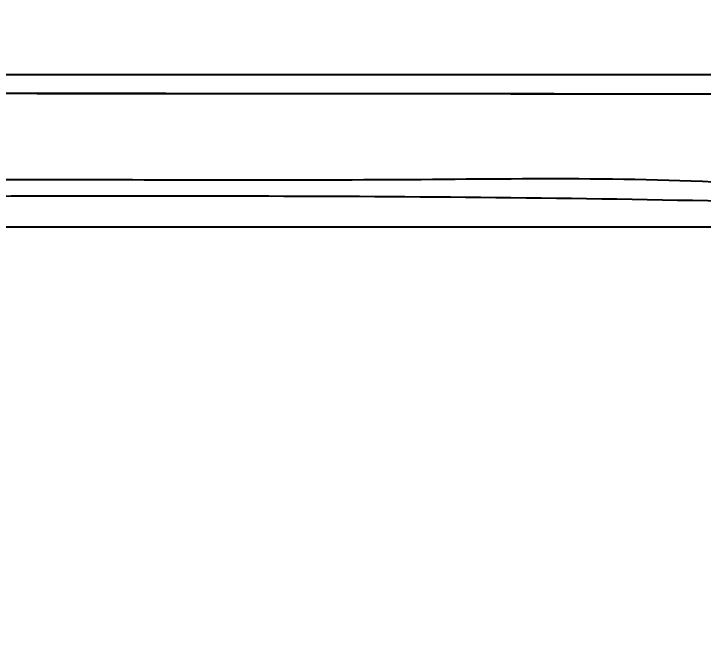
# Model space of a CAD drawing. Header units: millimetres. Extents: x 4086 to 8300, y 123 to 1549.
# Drawn here: x 6912.55 to 6922.77, y 488.62 to 498.13 of the extents above; entities that cross this region are included whole.
import ezdxf
from ezdxf import colors
from ezdxf.entities.mleader import LeaderData, LeaderLine
from ezdxf.math import Vec2, Vec3

# ---------------------------------------------------------------- set-up
doc = ezdxf.new("R2010")
doc.units = ezdxf.units.MM
doc.layers.add('外形图', color=7, linetype='Continuous')
doc.layers.add('多重引线', color=7, linetype='Continuous')
doc.styles.add('思源黑', font='SourceHanSansCN-Normal.ttf')

msp = doc.modelspace()

# ---------------------------------------------------------------- linework, layer by layer
at = {"layer": '外形图'}
msp.add_line((6892.0119, 494.9763), (6926.4507, 494.9763), dxfattribs=at)
msp.add_arc((6928.8363, 19866.1703), 19369.2232, 269.86413217, 269.98495875, dxfattribs=at)
for points in [[(6923.7516, 497.2262), (6913.3907, 497.2309), (6903.0299, 497.2263), (6892.669, 497.2263)], [(6923.7515, 496.9382), (6910.1222, 496.9587), (6896.4928, 496.9567), (6882.8634, 496.9876)]]:
    msp.add_open_spline(points, degree=3, dxfattribs=at)
for points, knots in [([(6895.0275, 495.6779), (6898.3583, 495.6779), (6904.3303, 495.6746), (6912.1304, 495.6863), (6918.372, 495.6587), (6921.9803, 495.7217), (6923.7519, 495.5972)], [0, 0, 0, 0, 0.3478694, 0.6237322, 0.8145253, 1, 1, 1, 1]), ([(6895.0273, 495.4283), (6899.8106, 495.428), (6909.3781, 495.4079), (6918.948, 495.4624), (6923.7313, 495.3439)], [0, 0, 0, 0, 0.4999262, 1, 1, 1, 1])]:
    msp.add_open_spline(points, degree=3, knots=knots, dxfattribs=at)

# ---------------------------------------------------------------- leaders
at = {"layer": '多重引线'}
ml = msp.add_multileader_mtext('Standard', dxfattribs=at)
ml.set_content('\\pxqc;{\\C256;4}×{\\C256;M5\\A1; \\fSource Han Sans CN Normal|b0|i0|c0|p34;\\C7;depth \\fSource Han Sans CN Normal|b0|i0|c134|p34;\\C256;6}', style='思源黑')
ml.set_leader_properties()
ml.build(insert=Vec2(0, 0))
ml.multileader.update_dxf_attribs({"text_left_attachment_type": 5, "text_right_attachment_type": 5, "dogleg_length": 10, "arrow_head_size": 7.5})
ctx = ml.context
ctx.base_point, ctx.char_height, ctx.arrow_head_size, ctx.landing_gap_size, ctx.plane_origin = Vec3(6867.1804, 527.3764), 7, 7.5, 2.5, Vec3(6971.0105, 386.789)
ctx.left_attachment, ctx.right_attachment, ctx.text_align_type = 5, 5, 1
notes = []
notes.append((ctx, [(1, (1, 1, 0), (6945.1421, 527.3764), (-1, 0), 10, [(1, [(6963.764, 484.9763)], 0, [])])]))
ctx.mtext.insert, ctx.mtext.alignment, ctx.mtext.flow_direction = Vec3(6901.1613, 537.207), 2, 5
for ctx, leaders in notes:
    for number, flags, end, landing, length, lines in leaders:
        leader = LeaderData()
        leader.index, (leader.has_last_leader_line, leader.has_dogleg_vector, leader.attachment_direction) = number, flags
        leader.last_leader_point, leader.dogleg_vector, leader.dogleg_length = Vec3(end), Vec3(landing), length
        for number, points, colour, breaks in lines:
            line = LeaderLine()
            line.index, line.vertices, line.color, line.breaks = number, Vec3.list(points), colors.encode_raw_color(colour), breaks
            leader.lines.append(line)
        ctx.leaders.append(leader)

doc.saveas('drawing.dxf')
